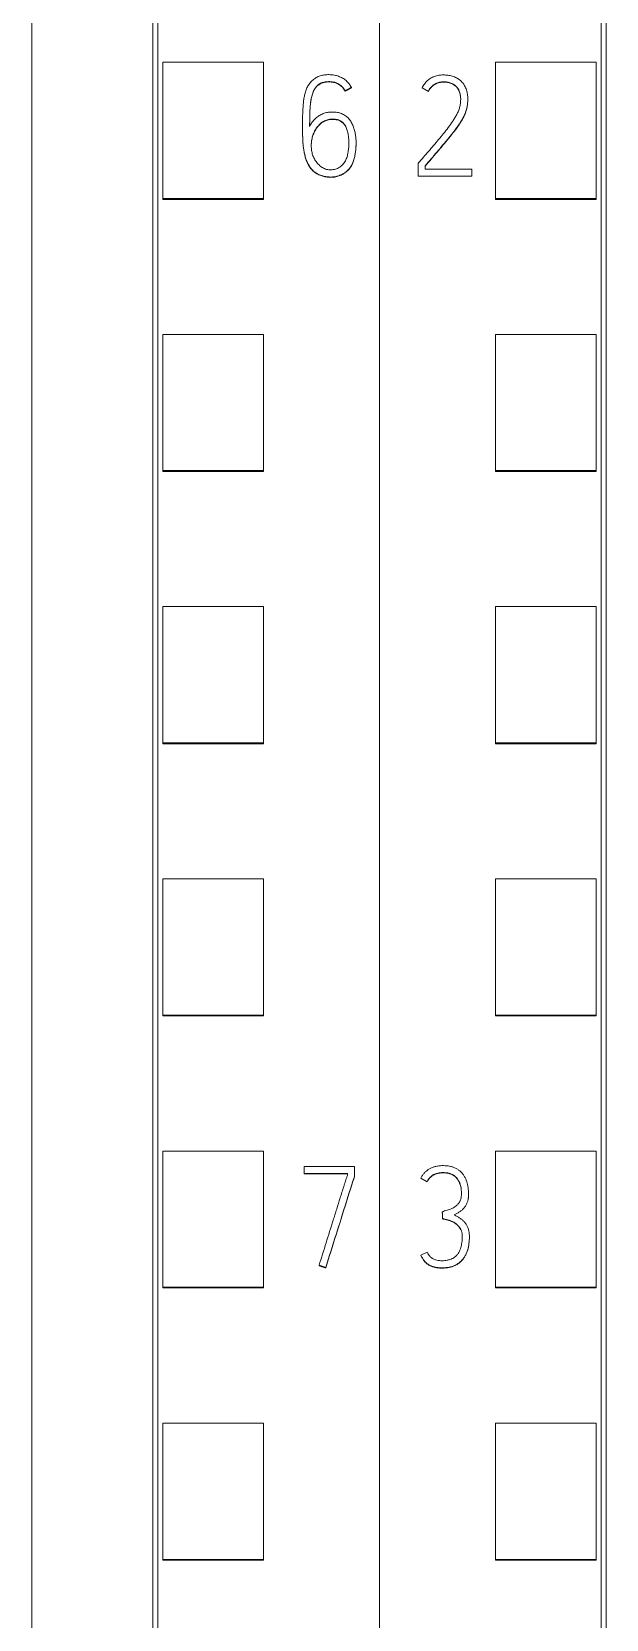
# Model space of a CAD drawing. Header units: millimetres. Extents: x 4137 to 6698, y 1400 to 3585.
# Drawn here: x 5522.15 to 5533.55, y 3282.75 to 3314.25 of the extents above; entities that cross this region are included whole.
import ezdxf

# ---------------------------------------------------------------- set-up
doc = ezdxf.new("R2010")
doc.units = ezdxf.units.MM
doc.layers.add('000-PI-Oprema', color=30, linetype='Continuous', lineweight=5)

msp = doc.modelspace()

# ---------------------------------------------------------------- linework, layer by layer
at = {"layer": '000-PI-Oprema', "color": 0, "linetype": 'ByBlock', "lineweight": 0}
for p, q in [((5529.048, 3360.459), (5529.048, 3247.041)), ((5529.048, 3360.459), (5529.048, 3247.041)), ((5524.648, 3249.363), (5524.648, 3358.178)), ((5533.448, 3358.178), (5533.448, 3249.363)), ((5524.748, 3310.949), (5524.748, 3313.651)), ((5524.748, 3313.651), (5526.748, 3313.651)), ((5526.748, 3310.949), (5526.748, 3313.651)), ((5531.348, 3310.949), (5531.348, 3313.651)), ((5533.348, 3313.651), (5531.348, 3313.651)), ((5533.348, 3310.949), (5533.348, 3313.651)), ((5528.364, 3313.082), (5528.364, 3313.076)), ((5528.492, 3313.149), (5528.492, 3313.143)), ((5530.8, 3312.909), (5530.8, 3312.915)), ((5527.52, 3312.344), (5527.52, 3312.338)), ((5528.584, 3312.045), (5528.584, 3312.051)), ((5529.818, 3311.392), (5530.883, 3311.392)), ((5530.883, 3311.53), (5529.957, 3311.53)), ((5530.883, 3311.392), (5530.883, 3311.53)), ((5530.883, 3311.392), (5530.883, 3311.386)), ((5530.883, 3311.386), (5529.818, 3311.386)), ((5524.748, 3310.928), (5524.748, 3310.949)), ((5524.748, 3310.949), (5526.748, 3310.949)), ((5524.748, 3310.928), (5526.748, 3310.928)), ((5526.748, 3310.928), (5526.748, 3310.949)), ((5531.348, 3310.928), (5531.348, 3310.949)), ((5533.348, 3310.949), (5531.348, 3310.949)), ((5533.348, 3310.928), (5531.348, 3310.928)), ((5533.348, 3310.928), (5533.348, 3310.949)), ((5524.748, 3305.547), (5524.748, 3308.249)), ((5524.748, 3308.249), (5526.748, 3308.249)), ((5526.748, 3305.547), (5526.748, 3308.249)), ((5531.348, 3305.547), (5531.348, 3308.249)), ((5533.348, 3308.249), (5531.348, 3308.249)), ((5533.348, 3305.547), (5533.348, 3308.249)), ((5524.748, 3305.528), (5524.748, 3305.547)), ((5524.748, 3305.547), (5526.748, 3305.547)), ((5524.748, 3305.528), (5526.748, 3305.528)), ((5526.748, 3305.528), (5526.748, 3305.547)), ((5531.348, 3305.528), (5531.348, 3305.547)), ((5533.348, 3305.547), (5531.348, 3305.547)), ((5533.348, 3305.528), (5531.348, 3305.528)), ((5533.348, 3305.528), (5533.348, 3305.547)), ((5524.748, 3300.146), (5524.748, 3302.847)), ((5524.748, 3302.847), (5526.748, 3302.847)), ((5526.748, 3300.146), (5526.748, 3302.847)), ((5531.348, 3300.146), (5531.348, 3302.847)), ((5533.348, 3302.847), (5531.348, 3302.847)), ((5533.348, 3300.146), (5533.348, 3302.847)), ((5524.748, 3300.146), (5526.748, 3300.146)), ((5524.748, 3300.128), (5524.748, 3300.146)), ((5524.748, 3300.128), (5526.748, 3300.128)), ((5526.748, 3300.128), (5526.748, 3300.146)), ((5531.348, 3300.128), (5531.348, 3300.146)), ((5533.348, 3300.146), (5531.348, 3300.146)), ((5533.348, 3300.128), (5531.348, 3300.128)), ((5533.348, 3300.128), (5533.348, 3300.146)), ((5524.748, 3294.744), (5524.748, 3297.445)), ((5524.748, 3297.445), (5526.748, 3297.445)), ((5526.748, 3294.744), (5526.748, 3297.445)), ((5531.348, 3294.744), (5531.348, 3297.445)), ((5533.348, 3297.445), (5531.348, 3297.445)), ((5533.348, 3294.744), (5533.348, 3297.445)), ((5524.748, 3294.744), (5526.748, 3294.744)), ((5524.748, 3294.728), (5524.748, 3294.744)), ((5524.748, 3294.728), (5526.748, 3294.728)), ((5526.748, 3294.728), (5526.748, 3294.744)), ((5531.348, 3294.728), (5531.348, 3294.744)), ((5533.348, 3294.744), (5531.348, 3294.744)), ((5533.348, 3294.728), (5531.348, 3294.728)), ((5533.348, 3294.728), (5533.348, 3294.744)), ((5524.748, 3289.342), (5524.748, 3292.044)), ((5524.748, 3292.044), (5526.748, 3292.044)), ((5526.748, 3289.342), (5526.748, 3292.044)), ((5531.348, 3289.342), (5531.348, 3292.044)), ((5533.348, 3292.044), (5531.348, 3292.044)), ((5533.348, 3289.342), (5533.348, 3292.044)), ((5527.551, 3291.6), (5527.551, 3291.741)), ((5527.551, 3291.741), (5528.55, 3291.741)), ((5527.551, 3291.6), (5527.551, 3291.594)), ((5528.411, 3291.6), (5527.551, 3291.6)), ((5527.551, 3291.594), (5528.411, 3291.594)), ((5528.411, 3291.561), (5528.411, 3291.6)), ((5528.55, 3291.741), (5528.55, 3291.539)), ((5528.55, 3291.539), (5528.55, 3291.533)), ((5530.815, 3291.187), (5530.815, 3291.194)), ((5530.294, 3290.841), (5530.294, 3290.835)), ((5530.302, 3290.702), (5530.302, 3290.696)), ((5530.832, 3290.334), (5530.832, 3290.341)), ((5527.848, 3289.777), (5527.848, 3289.771)), ((5527.981, 3289.733), (5527.981, 3289.726)), ((5524.748, 3289.328), (5524.748, 3289.342)), ((5524.748, 3289.342), (5526.748, 3289.342)), ((5526.748, 3289.328), (5526.748, 3289.342)), ((5531.348, 3289.328), (5531.348, 3289.342)), ((5533.348, 3289.342), (5531.348, 3289.342)), ((5533.348, 3289.328), (5533.348, 3289.342)), ((5524.748, 3289.328), (5526.748, 3289.328)), ((5533.348, 3289.328), (5531.348, 3289.328)), ((5524.748, 3283.941), (5524.748, 3286.642)), ((5524.748, 3286.642), (5526.748, 3286.642)), ((5526.748, 3283.941), (5526.748, 3286.642)), ((5531.348, 3283.941), (5531.348, 3286.642)), ((5533.348, 3286.642), (5531.348, 3286.642)), ((5533.348, 3283.941), (5533.348, 3286.642)), ((5524.748, 3283.928), (5524.748, 3283.941)), ((5524.748, 3283.941), (5526.748, 3283.941)), ((5524.748, 3283.928), (5526.748, 3283.928)), ((5526.748, 3283.928), (5526.748, 3283.941)), ((5531.348, 3283.928), (5531.348, 3283.941)), ((5533.348, 3283.941), (5531.348, 3283.941)), ((5533.348, 3283.928), (5531.348, 3283.928)), ((5533.348, 3283.928), (5533.348, 3283.941))]:
    msp.add_line(p, q, dxfattribs=at)
at = {"layer": '000-PI-Oprema', "color": 0, "linetype": 'ByBlock', "lineweight": 0, "ltscale": 0.25}
for p, q in [((5529.893, 3313.141), (5530.018, 3313.071)), ((5529.818, 3311.646), (5529.818, 3311.386)), ((5529.957, 3311.53), (5529.957, 3311.597)), ((5529.869, 3291.506), (5529.997, 3291.436)), ((5529.869, 3289.979), (5529.997, 3290.037))]:
    msp.add_line(p, q, dxfattribs=at)
at = {"layer": '000-PI-Oprema', "color": 7, "linetype": 'Continuous', "lineweight": 13}
for centre, major_axis, ratio, start_param, end_param in [((5532.083, 3240.567), (314.603, 1002.18), 0.017762, 1.525489, 1.527294), ((5532.081, 3240.631), (314.393, 1001.508), 0.017752, 1.525522, 1.527328)]:
    msp.add_ellipse(centre, major_axis=major_axis, ratio=ratio, start_param=start_param, end_param=end_param, dxfattribs=at)
at = {"layer": '000-PI-Oprema', "color": 0, "linetype": 'ByBlock', "lineweight": 0}
for points, knots in [([(5524.548, 3249.078), (5524.548, 3252.418), (5524.548, 3260.383), (5524.548, 3273.023), (5524.548, 3288.509), (5524.548, 3302.803), (5524.548, 3317.013), (5524.548, 3331.58), (5524.548, 3345.75), (5524.548, 3355.32), (5524.548, 3358.364)], [0, 0, 0, 0, 0.091483, 0.21812, 0.346206, 0.515858, 0.610111, 0.736264, 0.916066, 1, 1, 1, 1]), ([(5533.548, 3358.364), (5533.548, 3355.32), (5533.548, 3345.75), (5533.548, 3331.58), (5533.548, 3317.013), (5533.548, 3302.803), (5533.548, 3288.509), (5533.548, 3273.023), (5533.548, 3260.383), (5533.548, 3252.418), (5533.548, 3249.078)], [0, 0, 0, 0, 0.083934, 0.263736, 0.389889, 0.484142, 0.653794, 0.78188, 0.908517, 1, 1, 1, 1]), ([(5522.148, 3355.298), (5522.148, 3353.275), (5522.148, 3344.726), (5522.148, 3331.58), (5522.148, 3317.013), (5522.148, 3302.803), (5522.148, 3288.509), (5522.148, 3273.023), (5522.148, 3260.265), (5522.148, 3251.383), (5522.148, 3247.126), (5522.148, 3246.328)], [0, 0, 0, 0, 0.055935, 0.236292, 0.362833, 0.457376, 0.627551, 0.756032, 0.883059, 0.978086, 1, 1, 1, 1]), ([(5528.492, 3313.149), (5528.477, 3313.174), (5528.461, 3313.198), (5528.435, 3313.232), (5528.425, 3313.243), (5528.406, 3313.264), (5528.395, 3313.275), (5528.363, 3313.304), (5528.34, 3313.321), (5528.302, 3313.342), (5528.289, 3313.349), (5528.263, 3313.361), (5528.249, 3313.366), (5528.209, 3313.381), (5528.181, 3313.388), (5528.138, 3313.396), (5528.124, 3313.398), (5528.095, 3313.401), (5528.081, 3313.402), (5528.037, 3313.404), (5528.009, 3313.404), (5527.966, 3313.401), (5527.951, 3313.399), (5527.923, 3313.394), (5527.908, 3313.391), (5527.866, 3313.38), (5527.839, 3313.369), (5527.801, 3313.35), (5527.788, 3313.342), (5527.764, 3313.326), (5527.752, 3313.318), (5527.718, 3313.291), (5527.697, 3313.271), (5527.669, 3313.238), (5527.66, 3313.227), (5527.643, 3313.203), (5527.635, 3313.191), (5527.614, 3313.154), (5527.602, 3313.127), (5527.581, 3313.073), (5527.573, 3313.045), (5527.559, 3312.99), (5527.554, 3312.962), (5527.545, 3312.905), (5527.541, 3312.877), (5527.532, 3312.792), (5527.528, 3312.734), (5527.523, 3312.62), (5527.522, 3312.562), (5527.52, 3312.39), (5527.519, 3312.275), (5527.525, 3312.132), (5527.526, 3312.104), (5527.53, 3312.046), (5527.532, 3312.018), (5527.542, 3311.933), (5527.55, 3311.876), (5527.567, 3311.806), (5527.571, 3311.792), (5527.579, 3311.764), (5527.583, 3311.75), (5527.597, 3311.709), (5527.608, 3311.682), (5527.626, 3311.643), (5527.632, 3311.63), (5527.646, 3311.605), (5527.654, 3311.592), (5527.678, 3311.556), (5527.695, 3311.533), (5527.726, 3311.502), (5527.736, 3311.492), (5527.759, 3311.473), (5527.771, 3311.465), (5527.807, 3311.441), (5527.833, 3311.427), (5527.873, 3311.41), (5527.887, 3311.405), (5527.914, 3311.396), (5527.928, 3311.392), (5527.97, 3311.382), (5527.999, 3311.377), (5528.042, 3311.373), (5528.057, 3311.372), (5528.086, 3311.372), (5528.1, 3311.372), (5528.144, 3311.375), (5528.172, 3311.38), (5528.214, 3311.39), (5528.228, 3311.394), (5528.256, 3311.403), (5528.269, 3311.409), (5528.309, 3311.427), (5528.334, 3311.441), (5528.37, 3311.465), (5528.382, 3311.474), (5528.404, 3311.492), (5528.415, 3311.502), (5528.446, 3311.533), (5528.464, 3311.555), (5528.487, 3311.592), (5528.495, 3311.604), (5528.508, 3311.63), (5528.514, 3311.644), (5528.53, 3311.684), (5528.539, 3311.711), (5528.55, 3311.753), (5528.553, 3311.767), (5528.559, 3311.796), (5528.562, 3311.81), (5528.569, 3311.853), (5528.573, 3311.881), (5528.582, 3311.967), (5528.585, 3312.025), (5528.582, 3312.111), (5528.58, 3312.139), (5528.574, 3312.197), (5528.569, 3312.225), (5528.557, 3312.283), (5528.549, 3312.311), (5528.531, 3312.366), (5528.521, 3312.393), (5528.496, 3312.447), (5528.481, 3312.472), (5528.448, 3312.519), (5528.43, 3312.542), (5528.397, 3312.572), (5528.386, 3312.581), (5528.362, 3312.598), (5528.35, 3312.606), (5528.324, 3312.619), (5528.31, 3312.625), (5528.283, 3312.636), (5528.269, 3312.64), (5528.226, 3312.652), (5528.198, 3312.657), (5528.154, 3312.661), (5528.139, 3312.662), (5528.11, 3312.662), (5528.095, 3312.662), (5528.051, 3312.659), (5528.022, 3312.656), (5527.979, 3312.646), (5527.965, 3312.642), (5527.937, 3312.632), (5527.924, 3312.627), (5527.884, 3312.609), (5527.859, 3312.595), (5527.823, 3312.57), (5527.811, 3312.561), (5527.788, 3312.543), (5527.777, 3312.533), (5527.746, 3312.503), (5527.726, 3312.481), (5527.691, 3312.433), (5527.676, 3312.408), (5527.662, 3312.382)], [0, 0, 0, 0, 0.015625, 0.015625, 0.023438, 0.023438, 0.03125, 0.03125, 0.046875, 0.046875, 0.054688, 0.054688, 0.0625, 0.0625, 0.078125, 0.078125, 0.085938, 0.085938, 0.09375, 0.09375, 0.109375, 0.109375, 0.117188, 0.117188, 0.125, 0.125, 0.140625, 0.140625, 0.148438, 0.148438, 0.15625, 0.15625, 0.171875, 0.171875, 0.179688, 0.179688, 0.1875, 0.1875, 0.203125, 0.203125, 0.21875, 0.21875, 0.234375, 0.234375, 0.25, 0.25, 0.28125, 0.28125, 0.3125, 0.3125, 0.375, 0.375, 0.390625, 0.390625, 0.40625, 0.40625, 0.4375, 0.4375, 0.445313, 0.445313, 0.453125, 0.453125, 0.46875, 0.46875, 0.476563, 0.476563, 0.484375, 0.484375, 0.5, 0.5, 0.507813, 0.507813, 0.515625, 0.515625, 0.53125, 0.53125, 0.539063, 0.539063, 0.546875, 0.546875, 0.5625, 0.5625, 0.570313, 0.570313, 0.578125, 0.578125, 0.59375, 0.59375, 0.601563, 0.601563, 0.609375, 0.609375, 0.625, 0.625, 0.632813, 0.632813, 0.640625, 0.640625, 0.65625, 0.65625, 0.664063, 0.664063, 0.671875, 0.671875, 0.6875, 0.6875, 0.695313, 0.695313, 0.703125, 0.703125, 0.71875, 0.71875, 0.75, 0.75, 0.765625, 0.765625, 0.78125, 0.78125, 0.796875, 0.796875, 0.8125, 0.8125, 0.828125, 0.828125, 0.84375, 0.84375, 0.851563, 0.851563, 0.859375, 0.859375, 0.867188, 0.867188, 0.875, 0.875, 0.890625, 0.890625, 0.898438, 0.898438, 0.90625, 0.90625, 0.921875, 0.921875, 0.929688, 0.929688, 0.9375, 0.9375, 0.953125, 0.953125, 0.960938, 0.960938, 0.96875, 0.96875, 0.984375, 0.984375, 1, 1, 1, 1]), ([(5529.957, 3311.597), (5529.996, 3311.643), (5530.035, 3311.688), (5530.113, 3311.78), (5530.152, 3311.826), (5530.23, 3311.918), (5530.269, 3311.963), (5530.347, 3312.056), (5530.385, 3312.102), (5530.461, 3312.195), (5530.499, 3312.242), (5530.553, 3312.314), (5530.571, 3312.339), (5530.606, 3312.388), (5530.624, 3312.412), (5530.657, 3312.463), (5530.673, 3312.488), (5530.703, 3312.54), (5530.718, 3312.566), (5530.736, 3312.607), (5530.742, 3312.621), (5530.753, 3312.649), (5530.759, 3312.663), (5530.773, 3312.707), (5530.78, 3312.736), (5530.791, 3312.795), (5530.795, 3312.824), (5530.799, 3312.869), (5530.8, 3312.885), (5530.8, 3312.915), (5530.8, 3312.93), (5530.798, 3312.975), (5530.795, 3313.005), (5530.787, 3313.05), (5530.784, 3313.064), (5530.776, 3313.094), (5530.771, 3313.108), (5530.761, 3313.137), (5530.755, 3313.15), (5530.742, 3313.177), (5530.734, 3313.19), (5530.722, 3313.209), (5530.718, 3313.216), (5530.709, 3313.228), (5530.704, 3313.234), (5530.689, 3313.251), (5530.679, 3313.263), (5530.658, 3313.284), (5530.647, 3313.294), (5530.629, 3313.308), (5530.623, 3313.312), (5530.61, 3313.321), (5530.603, 3313.325), (5530.57, 3313.344), (5530.543, 3313.356), (5530.5, 3313.371), (5530.485, 3313.376), (5530.456, 3313.384), (5530.441, 3313.387), (5530.411, 3313.392), (5530.396, 3313.394), (5530.366, 3313.396), (5530.351, 3313.397), (5530.321, 3313.398), (5530.306, 3313.398), (5530.276, 3313.397), (5530.26, 3313.395), (5530.215, 3313.39), (5530.185, 3313.384), (5530.142, 3313.37), (5530.128, 3313.365), (5530.107, 3313.356), (5530.1, 3313.353), (5530.087, 3313.346), (5530.08, 3313.342), (5530.047, 3313.323), (5530.023, 3313.306), (5529.989, 3313.275), (5529.978, 3313.265), (5529.957, 3313.242), (5529.948, 3313.23), (5529.921, 3313.194), (5529.906, 3313.168), (5529.893, 3313.141)], [0, 0, 0, 0, 0.0625, 0.0625, 0.125, 0.125, 0.1875, 0.1875, 0.25, 0.25, 0.3125, 0.3125, 0.34375, 0.34375, 0.375, 0.375, 0.40625, 0.40625, 0.4375, 0.4375, 0.453125, 0.453125, 0.46875, 0.46875, 0.5, 0.5, 0.53125, 0.53125, 0.546875, 0.546875, 0.5625, 0.5625, 0.59375, 0.59375, 0.609375, 0.609375, 0.625, 0.625, 0.640625, 0.640625, 0.65625, 0.65625, 0.664062, 0.664062, 0.671875, 0.671875, 0.6875, 0.6875, 0.703125, 0.703125, 0.710937, 0.710937, 0.71875, 0.71875, 0.75, 0.75, 0.765625, 0.765625, 0.78125, 0.78125, 0.796875, 0.796875, 0.8125, 0.8125, 0.828125, 0.828125, 0.84375, 0.84375, 0.875, 0.875, 0.890625, 0.890625, 0.898437, 0.898437, 0.90625, 0.90625, 0.9375, 0.9375, 0.953125, 0.953125, 0.96875, 0.96875, 1, 1, 1, 1]), ([(5527.662, 3312.382), (5527.662, 3312.443), (5527.663, 3312.504), (5527.665, 3312.596), (5527.666, 3312.626), (5527.668, 3312.687), (5527.67, 3312.717), (5527.673, 3312.778), (5527.676, 3312.808), (5527.683, 3312.868), (5527.687, 3312.899), (5527.696, 3312.944), (5527.699, 3312.959), (5527.707, 3312.988), (5527.711, 3313.003), (5527.725, 3313.048), (5527.737, 3313.076), (5527.755, 3313.11), (5527.759, 3313.117), (5527.767, 3313.13), (5527.771, 3313.136), (5527.785, 3313.155), (5527.795, 3313.167), (5527.811, 3313.184), (5527.816, 3313.189), (5527.828, 3313.2), (5527.834, 3313.205), (5527.853, 3313.218), (5527.866, 3313.226), (5527.887, 3313.236), (5527.894, 3313.239), (5527.909, 3313.245), (5527.916, 3313.247), (5527.939, 3313.254), (5527.954, 3313.257), (5527.984, 3313.262), (5528, 3313.263), (5528.031, 3313.265), (5528.046, 3313.265), (5528.077, 3313.264), (5528.093, 3313.263), (5528.123, 3313.259), (5528.146, 3313.254), (5528.168, 3313.248), (5528.183, 3313.243), (5528.19, 3313.24), (5528.212, 3313.231), (5528.226, 3313.224), (5528.252, 3313.209), (5528.265, 3313.2), (5528.284, 3313.186), (5528.29, 3313.181), (5528.301, 3313.17), (5528.306, 3313.164), (5528.322, 3313.147), (5528.332, 3313.135), (5528.349, 3313.11), (5528.357, 3313.096), (5528.364, 3313.082)], [0, 0, 0, 0, 0.125, 0.125, 0.1875, 0.1875, 0.25, 0.25, 0.3125, 0.3125, 0.375, 0.375, 0.40625, 0.40625, 0.4375, 0.4375, 0.5, 0.5, 0.515625, 0.515625, 0.53125, 0.53125, 0.5625, 0.5625, 0.578125, 0.578125, 0.59375, 0.59375, 0.625, 0.625, 0.640625, 0.640625, 0.65625, 0.65625, 0.6875, 0.6875, 0.71875, 0.71875, 0.75, 0.75, 0.78125, 0.78125, 0.8125, 0.828125, 0.828125, 0.84375, 0.84375, 0.875, 0.875, 0.90625, 0.90625, 0.921875, 0.921875, 0.9375, 0.9375, 0.96875, 0.96875, 1, 1, 1, 1]), ([(5528.364, 3313.076), (5528.35, 3313.104), (5528.333, 3313.129), (5528.307, 3313.158), (5528.302, 3313.163), (5528.29, 3313.174), (5528.284, 3313.179), (5528.266, 3313.193), (5528.241, 3313.211), (5528.213, 3313.224), (5528.184, 3313.236), (5528.17, 3313.241), (5528.14, 3313.249), (5528.125, 3313.252), (5528.094, 3313.257), (5528.079, 3313.258), (5528.032, 3313.26), (5528.002, 3313.258), (5527.956, 3313.251), (5527.941, 3313.248), (5527.911, 3313.239), (5527.896, 3313.234), (5527.875, 3313.224), (5527.869, 3313.221), (5527.855, 3313.213), (5527.849, 3313.209), (5527.83, 3313.195), (5527.812, 3313.18), (5527.797, 3313.163), (5527.787, 3313.151), (5527.782, 3313.145), (5527.768, 3313.126), (5527.76, 3313.113), (5527.745, 3313.086), (5527.738, 3313.072), (5527.727, 3313.044), (5527.721, 3313.029), (5527.707, 3312.985), (5527.7, 3312.955), (5527.688, 3312.896), (5527.683, 3312.865), (5527.676, 3312.805), (5527.674, 3312.774), (5527.67, 3312.713), (5527.668, 3312.683), (5527.666, 3312.621), (5527.665, 3312.591), (5527.663, 3312.499), (5527.662, 3312.438), (5527.662, 3312.376)], [0, 0, 0, 0, 0.0625, 0.0625, 0.078125, 0.078125, 0.09375, 0.09375, 0.125, 0.15625, 0.15625, 0.1875, 0.1875, 0.21875, 0.21875, 0.25, 0.25, 0.3125, 0.3125, 0.34375, 0.34375, 0.375, 0.375, 0.390625, 0.390625, 0.40625, 0.40625, 0.4375, 0.453125, 0.453125, 0.46875, 0.46875, 0.5, 0.5, 0.53125, 0.53125, 0.5625, 0.5625, 0.625, 0.625, 0.6875, 0.6875, 0.75, 0.75, 0.8125, 0.8125, 0.875, 0.875, 1, 1, 1, 1]), ([(5530.018, 3313.077), (5530.029, 3313.1), (5530.043, 3313.122), (5530.067, 3313.153), (5530.075, 3313.162), (5530.094, 3313.18), (5530.104, 3313.189), (5530.136, 3313.211), (5530.158, 3313.224), (5530.207, 3313.243), (5530.232, 3313.251), (5530.27, 3313.258), (5530.283, 3313.26), (5530.308, 3313.262), (5530.322, 3313.262), (5530.36, 3313.262), (5530.386, 3313.259), (5530.424, 3313.251), (5530.436, 3313.247), (5530.461, 3313.239), (5530.473, 3313.234), (5530.508, 3313.217), (5530.53, 3313.204), (5530.561, 3313.179), (5530.57, 3313.171), (5530.588, 3313.152), (5530.596, 3313.142), (5530.608, 3313.126), (5530.611, 3313.12), (5530.618, 3313.109), (5530.627, 3313.092), (5530.634, 3313.074), (5530.642, 3313.049), (5530.645, 3313.036), (5530.651, 3313.011), (5530.653, 3312.998), (5530.656, 3312.972), (5530.657, 3312.96), (5530.659, 3312.934), (5530.659, 3312.921), (5530.659, 3312.895), (5530.658, 3312.882), (5530.656, 3312.856), (5530.655, 3312.843), (5530.65, 3312.805), (5530.645, 3312.78), (5530.635, 3312.742), (5530.631, 3312.73), (5530.623, 3312.705), (5530.619, 3312.693), (5530.604, 3312.657), (5530.593, 3312.634), (5530.569, 3312.589), (5530.556, 3312.566), (5530.53, 3312.523), (5530.516, 3312.501), (5530.473, 3312.437), (5530.443, 3312.396), (5530.351, 3312.272), (5530.286, 3312.193), (5530.187, 3312.075), (5530.153, 3312.035), (5530.087, 3311.957), (5530.053, 3311.918), (5529.986, 3311.84), (5529.953, 3311.802), (5529.885, 3311.724), (5529.852, 3311.685), (5529.818, 3311.646)], [0, 0, 0, 0, 0.03125, 0.03125, 0.046875, 0.046875, 0.0625, 0.0625, 0.09375, 0.09375, 0.125, 0.125, 0.140625, 0.140625, 0.15625, 0.15625, 0.1875, 0.1875, 0.203125, 0.203125, 0.21875, 0.21875, 0.25, 0.25, 0.265625, 0.265625, 0.28125, 0.28125, 0.289063, 0.289063, 0.296875, 0.3125, 0.3125, 0.328125, 0.328125, 0.34375, 0.34375, 0.359375, 0.359375, 0.375, 0.375, 0.390625, 0.390625, 0.40625, 0.40625, 0.4375, 0.4375, 0.453125, 0.453125, 0.46875, 0.46875, 0.5, 0.5, 0.53125, 0.53125, 0.5625, 0.5625, 0.625, 0.625, 0.75, 0.75, 0.8125, 0.8125, 0.875, 0.875, 0.9375, 0.9375, 1, 1, 1, 1]), ([(5530.659, 3312.906), (5530.659, 3312.916), (5530.659, 3312.927), (5530.657, 3312.95), (5530.656, 3312.963), (5530.653, 3312.988), (5530.651, 3313.001), (5530.646, 3313.027), (5530.643, 3313.039), (5530.635, 3313.064), (5530.63, 3313.076), (5530.622, 3313.094), (5530.619, 3313.1), (5530.613, 3313.111), (5530.609, 3313.117), (5530.591, 3313.144), (5530.573, 3313.163), (5530.548, 3313.183), (5530.543, 3313.187), (5530.532, 3313.195), (5530.516, 3313.206), (5530.488, 3313.222), (5530.464, 3313.232), (5530.439, 3313.24), (5530.426, 3313.244), (5530.388, 3313.253), (5530.363, 3313.256), (5530.31, 3313.256), (5530.271, 3313.253), (5530.233, 3313.244), (5530.208, 3313.237), (5530.196, 3313.233), (5530.172, 3313.223), (5530.16, 3313.217), (5530.137, 3313.205), (5530.126, 3313.198), (5530.094, 3313.175), (5530.075, 3313.157), (5530.051, 3313.127), (5530.044, 3313.116), (5530.03, 3313.094), (5530.024, 3313.082), (5530.018, 3313.071)], [0, 0, 0, 0, 0.034384, 0.034384, 0.076368, 0.076368, 0.118351, 0.118351, 0.160334, 0.160334, 0.202317, 0.202317, 0.223309, 0.223309, 0.244301, 0.244301, 0.328267, 0.328267, 0.349259, 0.349259, 0.370251, 0.412234, 0.454217, 0.454217, 0.496201, 0.496201, 0.580167, 0.580167, 0.664134, 0.706117, 0.706117, 0.7481, 0.7481, 0.790084, 0.790084, 0.832067, 0.832067, 0.916033, 0.916033, 0.958017, 0.958017, 1, 1, 1, 1]), ([(5530.8, 3312.909), (5530.8, 3312.888), (5530.799, 3312.866), (5530.795, 3312.815), (5530.791, 3312.786), (5530.782, 3312.741), (5530.779, 3312.727), (5530.771, 3312.698), (5530.767, 3312.683), (5530.758, 3312.654), (5530.752, 3312.64), (5530.741, 3312.612), (5530.735, 3312.599), (5530.716, 3312.558), (5530.702, 3312.531), (5530.672, 3312.479), (5530.655, 3312.454), (5530.622, 3312.404), (5530.605, 3312.379), (5530.57, 3312.33), (5530.552, 3312.306), (5530.497, 3312.234), (5530.46, 3312.188), (5530.384, 3312.094), (5530.346, 3312.048), (5530.268, 3311.956), (5530.229, 3311.911), (5530.151, 3311.819), (5530.112, 3311.774), (5530.034, 3311.682), (5529.996, 3311.636), (5529.957, 3311.59)], [0, 0, 0, 0, 0.040253, 0.040253, 0.096709, 0.096709, 0.124936, 0.124936, 0.153164, 0.153164, 0.181392, 0.181392, 0.20962, 0.20962, 0.266076, 0.266076, 0.322531, 0.322531, 0.378987, 0.378987, 0.435443, 0.435443, 0.548354, 0.548354, 0.661266, 0.661266, 0.774177, 0.774177, 0.887089, 0.887089, 1, 1, 1, 1]), ([(5528.584, 3312.046), (5528.584, 3311.999), (5528.581, 3311.954), (5528.573, 3311.879), (5528.57, 3311.85), (5528.563, 3311.808), (5528.56, 3311.793), (5528.554, 3311.765), (5528.551, 3311.751), (5528.54, 3311.708), (5528.532, 3311.681), (5528.515, 3311.64), (5528.509, 3311.627), (5528.496, 3311.601), (5528.489, 3311.588), (5528.466, 3311.552), (5528.448, 3311.529), (5528.417, 3311.498), (5528.407, 3311.489), (5528.385, 3311.47), (5528.373, 3311.461), (5528.337, 3311.436), (5528.312, 3311.422), (5528.272, 3311.404), (5528.258, 3311.398), (5528.231, 3311.389), (5528.217, 3311.385), (5528.175, 3311.374), (5528.146, 3311.37), (5528.103, 3311.366), (5528.088, 3311.366), (5528.059, 3311.366), (5528.044, 3311.367), (5528.001, 3311.371), (5527.973, 3311.375), (5527.93, 3311.385), (5527.916, 3311.389), (5527.888, 3311.398), (5527.875, 3311.403), (5527.835, 3311.42), (5527.809, 3311.433), (5527.779, 3311.453), (5527.773, 3311.457), (5527.761, 3311.466), (5527.755, 3311.47), (5527.738, 3311.484), (5527.728, 3311.494), (5527.697, 3311.524), (5527.679, 3311.547), (5527.655, 3311.583), (5527.648, 3311.596), (5527.634, 3311.621), (5527.627, 3311.634), (5527.609, 3311.673), (5527.598, 3311.7), (5527.58, 3311.755), (5527.572, 3311.782), (5527.558, 3311.839), (5527.552, 3311.867), (5527.543, 3311.924), (5527.535, 3311.981), (5527.53, 3312.038), (5527.526, 3312.095), (5527.525, 3312.124), (5527.521, 3312.214), (5527.52, 3312.276), (5527.52, 3312.338)], [0, 0, 0, 0, 0.061961, 0.061961, 0.100808, 0.100808, 0.120232, 0.120232, 0.139655, 0.139655, 0.178502, 0.178502, 0.197926, 0.197926, 0.217349, 0.217349, 0.256196, 0.256196, 0.27562, 0.27562, 0.295043, 0.295043, 0.33389, 0.33389, 0.353314, 0.353314, 0.372737, 0.372737, 0.411584, 0.411584, 0.431008, 0.431008, 0.450431, 0.450431, 0.489278, 0.489278, 0.508702, 0.508702, 0.528125, 0.528125, 0.566972, 0.566972, 0.576684, 0.576684, 0.586396, 0.586396, 0.605819, 0.605819, 0.644666, 0.644666, 0.66409, 0.66409, 0.683513, 0.683513, 0.72236, 0.72236, 0.761207, 0.761207, 0.800054, 0.800054, 0.838901, 0.877748, 0.877748, 0.916595, 0.916595, 1, 1, 1, 1]), ([(5527.935, 3312.476), (5527.961, 3312.491), (5527.988, 3312.501), (5528.031, 3312.512), (5528.046, 3312.515), (5528.075, 3312.519), (5528.104, 3312.521), (5528.134, 3312.521), (5528.163, 3312.519), (5528.178, 3312.518), (5528.207, 3312.512), (5528.221, 3312.509), (5528.249, 3312.5), (5528.263, 3312.494), (5528.288, 3312.48), (5528.3, 3312.471), (5528.322, 3312.452), (5528.333, 3312.441), (5528.351, 3312.418), (5528.359, 3312.406), (5528.374, 3312.381), (5528.381, 3312.368), (5528.399, 3312.328), (5528.408, 3312.3), (5528.419, 3312.258), (5528.422, 3312.244), (5528.428, 3312.215), (5528.43, 3312.2), (5528.435, 3312.157), (5528.437, 3312.128), (5528.439, 3312.07), (5528.439, 3312.041), (5528.438, 3311.954), (5528.432, 3311.896), (5528.415, 3311.809), (5528.407, 3311.781), (5528.393, 3311.74), (5528.387, 3311.726), (5528.374, 3311.699), (5528.367, 3311.686), (5528.344, 3311.649), (5528.326, 3311.626), (5528.3, 3311.601), (5528.294, 3311.596), (5528.283, 3311.586), (5528.277, 3311.582), (5528.26, 3311.568), (5528.248, 3311.561), (5528.222, 3311.546), (5528.209, 3311.54), (5528.181, 3311.53), (5528.153, 3311.521), (5528.124, 3311.517), (5528.094, 3311.514), (5528.079, 3311.514), (5528.05, 3311.515), (5528.036, 3311.517), (5528.007, 3311.523), (5527.992, 3311.526), (5527.95, 3311.541), (5527.924, 3311.554), (5527.888, 3311.579), (5527.876, 3311.588), (5527.854, 3311.607), (5527.832, 3311.627), (5527.813, 3311.649), (5527.795, 3311.672), (5527.786, 3311.684), (5527.762, 3311.72), (5527.748, 3311.746), (5527.731, 3311.787), (5527.726, 3311.8), (5527.717, 3311.828), (5527.713, 3311.843), (5527.703, 3311.885), (5527.699, 3311.914), (5527.695, 3311.958), (5527.694, 3311.972), (5527.694, 3312.001), (5527.694, 3312.016), (5527.696, 3312.06), (5527.7, 3312.089), (5527.711, 3312.146), (5527.718, 3312.174), (5527.732, 3312.216), (5527.738, 3312.23), (5527.749, 3312.257), (5527.755, 3312.27), (5527.775, 3312.309), (5527.79, 3312.333), (5527.816, 3312.369), (5527.825, 3312.38), (5527.844, 3312.402), (5527.854, 3312.413), (5527.886, 3312.444), (5527.909, 3312.462), (5527.935, 3312.476)], [0, 0, 0, 0, 0.03125, 0.03125, 0.046875, 0.046875, 0.0625, 0.078125, 0.078125, 0.09375, 0.09375, 0.109375, 0.109375, 0.125, 0.125, 0.140625, 0.140625, 0.15625, 0.15625, 0.171875, 0.171875, 0.1875, 0.1875, 0.21875, 0.21875, 0.234375, 0.234375, 0.25, 0.25, 0.28125, 0.28125, 0.3125, 0.3125, 0.375, 0.375, 0.40625, 0.40625, 0.421875, 0.421875, 0.4375, 0.4375, 0.46875, 0.46875, 0.476563, 0.476563, 0.484375, 0.484375, 0.5, 0.5, 0.515625, 0.515625, 0.53125, 0.546875, 0.546875, 0.5625, 0.5625, 0.578125, 0.578125, 0.59375, 0.59375, 0.625, 0.625, 0.640625, 0.640625, 0.65625, 0.671875, 0.671875, 0.6875, 0.6875, 0.71875, 0.71875, 0.734375, 0.734375, 0.75, 0.75, 0.78125, 0.78125, 0.796875, 0.796875, 0.8125, 0.8125, 0.84375, 0.84375, 0.875, 0.875, 0.890625, 0.890625, 0.90625, 0.90625, 0.9375, 0.9375, 0.953125, 0.953125, 0.96875, 0.96875, 1, 1, 1, 1]), ([(5527.935, 3312.47), (5527.909, 3312.455), (5527.886, 3312.437), (5527.855, 3312.407), (5527.845, 3312.397), (5527.825, 3312.374), (5527.816, 3312.363), (5527.79, 3312.327), (5527.775, 3312.302), (5527.755, 3312.264), (5527.749, 3312.25), (5527.738, 3312.223), (5527.732, 3312.21), (5527.718, 3312.168), (5527.711, 3312.14), (5527.702, 3312.097), (5527.7, 3312.083), (5527.697, 3312.054), (5527.695, 3312.039), (5527.694, 3312.013), (5527.694, 3312.003), (5527.694, 3311.992)], [0, 0, 0, 0, 0.157122, 0.157122, 0.235682, 0.235682, 0.314243, 0.314243, 0.471365, 0.471365, 0.549925, 0.549925, 0.628486, 0.628486, 0.785608, 0.785608, 0.864168, 0.864168, 0.942729, 0.942729, 1, 1, 1, 1]), ([(5528.356, 3312.405), (5528.351, 3312.412), (5528.346, 3312.418), (5528.332, 3312.436), (5528.322, 3312.447), (5528.305, 3312.461), (5528.299, 3312.466), (5528.287, 3312.474), (5528.281, 3312.478), (5528.261, 3312.488), (5528.248, 3312.494), (5528.22, 3312.503), (5528.206, 3312.506), (5528.177, 3312.511), (5528.162, 3312.513), (5528.133, 3312.515), (5528.118, 3312.515), (5528.074, 3312.513), (5528.045, 3312.509), (5528.003, 3312.499), (5527.989, 3312.494), (5527.968, 3312.486), (5527.961, 3312.483), (5527.948, 3312.477), (5527.942, 3312.474), (5527.935, 3312.47)], [0, 0, 0, 0, 0.053837, 0.053837, 0.148453, 0.148453, 0.195761, 0.195761, 0.243069, 0.243069, 0.337686, 0.337686, 0.432302, 0.432302, 0.526918, 0.526918, 0.621535, 0.621535, 0.810767, 0.810767, 0.905384, 0.905384, 0.952692, 0.952692, 1, 1, 1, 1]), ([(5527.848, 3289.777), (5527.895, 3289.926), (5527.942, 3290.074), (5528.012, 3290.298), (5528.035, 3290.372), (5528.082, 3290.521), (5528.105, 3290.595), (5528.14, 3290.707), (5528.152, 3290.744), (5528.175, 3290.818), (5528.187, 3290.855), (5528.222, 3290.967), (5528.245, 3291.041), (5528.292, 3291.19), (5528.316, 3291.264), (5528.351, 3291.376), (5528.363, 3291.413), (5528.38, 3291.469), (5528.386, 3291.487), (5528.396, 3291.515), (5528.399, 3291.524), (5528.405, 3291.543), (5528.408, 3291.552), (5528.411, 3291.561)], [0, 0, 0, 0, 0.25, 0.25, 0.375, 0.375, 0.5, 0.5, 0.5625, 0.5625, 0.625, 0.625, 0.75, 0.75, 0.875, 0.875, 0.9375, 0.9375, 0.96875, 0.96875, 0.984375, 0.984375, 1, 1, 1, 1]), ([(5529.869, 3291.506), (5529.878, 3291.524), (5529.897, 3291.56), (5529.922, 3291.592), (5529.942, 3291.614), (5529.949, 3291.622), (5529.964, 3291.636), (5529.972, 3291.642), (5529.995, 3291.661), (5530.011, 3291.673), (5530.037, 3291.689), (5530.046, 3291.694), (5530.064, 3291.704), (5530.073, 3291.708), (5530.101, 3291.72), (5530.12, 3291.727), (5530.149, 3291.736), (5530.159, 3291.738), (5530.178, 3291.743), (5530.188, 3291.745), (5530.218, 3291.75), (5530.258, 3291.754), (5530.298, 3291.755), (5530.339, 3291.755), (5530.359, 3291.754), (5530.399, 3291.75), (5530.419, 3291.748), (5530.459, 3291.74), (5530.478, 3291.735), (5530.517, 3291.723), (5530.535, 3291.715), (5530.563, 3291.702), (5530.572, 3291.698), (5530.59, 3291.688), (5530.598, 3291.682), (5530.623, 3291.666), (5530.639, 3291.653), (5530.661, 3291.633), (5530.668, 3291.626), (5530.682, 3291.611), (5530.689, 3291.604), (5530.708, 3291.58), (5530.72, 3291.564), (5530.741, 3291.53), (5530.75, 3291.512), (5530.775, 3291.456), (5530.787, 3291.418), (5530.8, 3291.359), (5530.804, 3291.339), (5530.81, 3291.3), (5530.812, 3291.279), (5530.814, 3291.239), (5530.815, 3291.219), (5530.815, 3291.179), (5530.815, 3291.159), (5530.812, 3291.119), (5530.81, 3291.099), (5530.802, 3291.059), (5530.796, 3291.04), (5530.781, 3291.002), (5530.773, 3290.984), (5530.757, 3290.958), (5530.752, 3290.949), (5530.74, 3290.933), (5530.734, 3290.925), (5530.714, 3290.902), (5530.7, 3290.888), (5530.678, 3290.867), (5530.67, 3290.861), (5530.654, 3290.849), (5530.645, 3290.843), (5530.62, 3290.826), (5530.603, 3290.816), (5530.568, 3290.796), (5530.55, 3290.786), (5530.532, 3290.777)], [0, 0, 0, 0, 0.03125, 0.0625, 0.0625, 0.078125, 0.078125, 0.09375, 0.09375, 0.125, 0.125, 0.140625, 0.140625, 0.15625, 0.15625, 0.1875, 0.1875, 0.203125, 0.203125, 0.21875, 0.21875, 0.25, 0.28125, 0.28125, 0.3125, 0.3125, 0.34375, 0.34375, 0.375, 0.375, 0.40625, 0.40625, 0.421875, 0.421875, 0.4375, 0.4375, 0.46875, 0.46875, 0.484375, 0.484375, 0.5, 0.5, 0.53125, 0.53125, 0.5625, 0.5625, 0.625, 0.625, 0.65625, 0.65625, 0.6875, 0.6875, 0.71875, 0.71875, 0.75, 0.75, 0.78125, 0.78125, 0.8125, 0.8125, 0.84375, 0.84375, 0.859375, 0.859375, 0.875, 0.875, 0.90625, 0.90625, 0.921875, 0.921875, 0.9375, 0.9375, 0.96875, 0.96875, 1, 1, 1, 1]), ([(5530.294, 3290.841), (5530.325, 3290.85), (5530.357, 3290.86), (5530.42, 3290.879), (5530.451, 3290.889), (5530.496, 3290.91), (5530.511, 3290.918), (5530.54, 3290.934), (5530.553, 3290.944), (5530.573, 3290.959), (5530.579, 3290.964), (5530.591, 3290.976), (5530.597, 3290.982), (5530.613, 3291), (5530.624, 3291.013), (5530.637, 3291.034), (5530.641, 3291.041), (5530.649, 3291.056), (5530.652, 3291.063), (5530.661, 3291.086), (5530.665, 3291.102), (5530.671, 3291.135), (5530.673, 3291.151), (5530.674, 3291.184), (5530.674, 3291.201), (5530.673, 3291.25), (5530.671, 3291.283), (5530.663, 3291.332), (5530.66, 3291.348), (5530.653, 3291.372), (5530.651, 3291.38), (5530.646, 3291.396), (5530.643, 3291.404), (5530.634, 3291.427), (5530.627, 3291.441), (5530.61, 3291.47), (5530.601, 3291.485), (5530.581, 3291.511), (5530.57, 3291.523), (5530.552, 3291.54), (5530.546, 3291.546), (5530.533, 3291.556), (5530.526, 3291.561), (5530.505, 3291.575), (5530.49, 3291.582), (5530.46, 3291.595), (5530.444, 3291.6), (5530.411, 3291.608), (5530.395, 3291.611), (5530.362, 3291.615), (5530.346, 3291.616), (5530.312, 3291.617), (5530.296, 3291.617), (5530.262, 3291.614), (5530.246, 3291.613), (5530.213, 3291.608), (5530.197, 3291.604), (5530.173, 3291.597), (5530.165, 3291.594), (5530.15, 3291.588), (5530.142, 3291.585), (5530.127, 3291.578), (5530.119, 3291.574), (5530.105, 3291.566), (5530.098, 3291.561), (5530.078, 3291.547), (5530.065, 3291.536), (5530.042, 3291.512), (5530.032, 3291.499), (5530.013, 3291.472), (5530.005, 3291.457), (5529.997, 3291.442)], [0, 0, 0, 0, 0.0625, 0.0625, 0.125, 0.125, 0.15625, 0.15625, 0.1875, 0.1875, 0.203125, 0.203125, 0.21875, 0.21875, 0.25, 0.25, 0.265625, 0.265625, 0.28125, 0.28125, 0.3125, 0.3125, 0.34375, 0.34375, 0.375, 0.375, 0.4375, 0.4375, 0.46875, 0.46875, 0.484375, 0.484375, 0.5, 0.5, 0.53125, 0.53125, 0.5625, 0.5625, 0.59375, 0.59375, 0.609375, 0.609375, 0.625, 0.625, 0.65625, 0.65625, 0.6875, 0.6875, 0.71875, 0.71875, 0.75, 0.75, 0.78125, 0.78125, 0.8125, 0.8125, 0.84375, 0.84375, 0.859375, 0.859375, 0.875, 0.875, 0.890625, 0.890625, 0.90625, 0.90625, 0.9375, 0.9375, 0.96875, 0.96875, 1, 1, 1, 1]), ([(5529.997, 3291.436), (5530.004, 3291.451), (5530.013, 3291.465), (5530.031, 3291.492), (5530.041, 3291.505), (5530.059, 3291.523), (5530.065, 3291.528), (5530.077, 3291.539), (5530.084, 3291.544), (5530.097, 3291.554), (5530.104, 3291.559), (5530.118, 3291.567), (5530.125, 3291.571), (5530.148, 3291.582), (5530.163, 3291.588), (5530.195, 3291.597), (5530.211, 3291.601), (5530.244, 3291.606), (5530.26, 3291.608), (5530.293, 3291.61), (5530.31, 3291.611), (5530.36, 3291.61), (5530.392, 3291.606), (5530.433, 3291.597), (5530.441, 3291.594), (5530.457, 3291.589), (5530.465, 3291.587), (5530.488, 3291.577), (5530.502, 3291.57), (5530.524, 3291.556), (5530.53, 3291.552), (5530.543, 3291.541), (5530.55, 3291.536), (5530.568, 3291.519), (5530.579, 3291.507), (5530.594, 3291.487), (5530.599, 3291.48), (5530.609, 3291.467), (5530.622, 3291.445), (5530.632, 3291.423), (5530.645, 3291.393), (5530.65, 3291.377), (5530.659, 3291.347), (5530.662, 3291.333), (5530.664, 3291.319)], [0, 0, 0, 0, 0.055989, 0.055989, 0.111979, 0.111979, 0.139974, 0.139974, 0.167968, 0.167968, 0.195963, 0.195963, 0.223958, 0.223958, 0.279947, 0.279947, 0.335937, 0.335937, 0.391926, 0.391926, 0.447916, 0.447916, 0.559895, 0.559895, 0.587889, 0.587889, 0.615884, 0.615884, 0.671874, 0.671874, 0.699868, 0.699868, 0.727863, 0.727863, 0.783853, 0.783853, 0.811847, 0.811847, 0.839842, 0.895832, 0.895832, 0.951821, 0.951821, 1, 1, 1, 1]), ([(5530.81, 3291.098), (5530.811, 3291.109), (5530.813, 3291.12), (5530.815, 3291.149), (5530.815, 3291.168), (5530.815, 3291.187)], [0, 0, 0, 0, 0.372922, 0.372922, 1, 1, 1, 1]), ([(5530.532, 3290.777), (5530.551, 3290.767), (5530.57, 3290.757), (5530.606, 3290.736), (5530.624, 3290.725), (5530.659, 3290.702), (5530.676, 3290.69), (5530.701, 3290.67), (5530.709, 3290.663), (5530.724, 3290.648), (5530.731, 3290.64), (5530.751, 3290.617), (5530.764, 3290.6), (5530.78, 3290.572), (5530.785, 3290.563), (5530.794, 3290.544), (5530.798, 3290.534), (5530.81, 3290.505), (5530.816, 3290.485), (5530.823, 3290.454), (5530.825, 3290.443), (5530.828, 3290.422), (5530.829, 3290.412), (5530.832, 3290.38), (5530.832, 3290.359), (5530.832, 3290.318), (5530.831, 3290.297), (5530.829, 3290.255), (5530.827, 3290.234), (5530.821, 3290.192), (5530.818, 3290.171), (5530.805, 3290.11), (5530.794, 3290.07), (5530.774, 3290.021), (5530.77, 3290.012), (5530.761, 3289.993), (5530.756, 3289.983), (5530.741, 3289.955), (5530.73, 3289.937), (5530.705, 3289.903), (5530.692, 3289.887), (5530.67, 3289.864), (5530.662, 3289.857), (5530.647, 3289.843), (5530.638, 3289.836), (5530.613, 3289.816), (5530.596, 3289.805), (5530.569, 3289.789), (5530.559, 3289.784), (5530.54, 3289.775), (5530.53, 3289.771), (5530.481, 3289.751), (5530.44, 3289.741), (5530.378, 3289.732), (5530.357, 3289.73), (5530.314, 3289.727), (5530.293, 3289.727), (5530.251, 3289.728), (5530.23, 3289.729), (5530.199, 3289.732), (5530.188, 3289.734), (5530.167, 3289.737), (5530.157, 3289.739), (5530.126, 3289.747), (5530.106, 3289.753), (5530.076, 3289.765), (5530.067, 3289.769), (5530.048, 3289.778), (5530.038, 3289.783), (5530.011, 3289.799), (5529.993, 3289.811), (5529.969, 3289.832), (5529.961, 3289.839), (5529.947, 3289.854), (5529.94, 3289.862), (5529.92, 3289.887), (5529.909, 3289.905), (5529.888, 3289.941), (5529.878, 3289.96), (5529.869, 3289.979)], [0, 0, 0, 0, 0.03125, 0.03125, 0.0625, 0.0625, 0.09375, 0.09375, 0.109375, 0.109375, 0.125, 0.125, 0.15625, 0.15625, 0.171875, 0.171875, 0.1875, 0.1875, 0.21875, 0.21875, 0.234375, 0.234375, 0.25, 0.25, 0.28125, 0.28125, 0.3125, 0.3125, 0.34375, 0.34375, 0.375, 0.375, 0.4375, 0.4375, 0.453125, 0.453125, 0.46875, 0.46875, 0.5, 0.5, 0.53125, 0.53125, 0.546875, 0.546875, 0.5625, 0.5625, 0.59375, 0.59375, 0.609375, 0.609375, 0.625, 0.625, 0.6875, 0.6875, 0.71875, 0.71875, 0.75, 0.75, 0.78125, 0.78125, 0.796875, 0.796875, 0.8125, 0.8125, 0.84375, 0.84375, 0.859375, 0.859375, 0.875, 0.875, 0.90625, 0.90625, 0.921875, 0.921875, 0.9375, 0.9375, 0.96875, 0.96875, 1, 1, 1, 1]), ([(5529.997, 3290.037), (5530.004, 3290.021), (5530.012, 3290.006), (5530.03, 3289.977), (5530.04, 3289.963), (5530.058, 3289.944), (5530.064, 3289.938), (5530.078, 3289.926), (5530.084, 3289.921), (5530.099, 3289.911), (5530.106, 3289.907), (5530.122, 3289.899), (5530.13, 3289.895), (5530.154, 3289.886), (5530.17, 3289.881), (5530.204, 3289.874), (5530.222, 3289.872), (5530.256, 3289.869), (5530.273, 3289.868), (5530.308, 3289.868), (5530.325, 3289.869), (5530.359, 3289.872), (5530.376, 3289.874), (5530.402, 3289.879), (5530.41, 3289.881), (5530.427, 3289.885), (5530.436, 3289.887), (5530.46, 3289.895), (5530.476, 3289.902), (5530.5, 3289.913), (5530.507, 3289.917), (5530.522, 3289.926), (5530.53, 3289.931), (5530.55, 3289.947), (5530.563, 3289.958), (5530.587, 3289.983), (5530.598, 3289.997), (5530.618, 3290.025), (5530.626, 3290.04), (5530.641, 3290.072), (5530.648, 3290.088), (5530.665, 3290.137), (5530.672, 3290.171), (5530.681, 3290.221), (5530.684, 3290.239), (5530.687, 3290.273), (5530.689, 3290.29), (5530.691, 3290.325), (5530.691, 3290.342), (5530.69, 3290.368), (5530.69, 3290.377), (5530.689, 3290.394), (5530.688, 3290.403), (5530.684, 3290.428), (5530.68, 3290.445), (5530.671, 3290.469), (5530.668, 3290.477), (5530.661, 3290.493), (5530.657, 3290.501), (5530.643, 3290.523), (5530.633, 3290.537), (5530.611, 3290.564), (5530.599, 3290.576), (5530.573, 3290.599), (5530.559, 3290.609), (5530.53, 3290.628), (5530.515, 3290.636), (5530.484, 3290.651), (5530.468, 3290.658), (5530.436, 3290.67), (5530.419, 3290.675), (5530.37, 3290.689), (5530.336, 3290.697), (5530.302, 3290.702)], [0, 0, 0, 0, 0.03125, 0.03125, 0.0625, 0.0625, 0.078125, 0.078125, 0.09375, 0.09375, 0.109375, 0.109375, 0.125, 0.125, 0.15625, 0.15625, 0.1875, 0.1875, 0.21875, 0.21875, 0.25, 0.25, 0.28125, 0.28125, 0.296875, 0.296875, 0.3125, 0.3125, 0.34375, 0.34375, 0.359375, 0.359375, 0.375, 0.375, 0.40625, 0.40625, 0.4375, 0.4375, 0.46875, 0.46875, 0.5, 0.5, 0.5625, 0.5625, 0.59375, 0.59375, 0.625, 0.625, 0.65625, 0.65625, 0.671875, 0.671875, 0.6875, 0.6875, 0.71875, 0.71875, 0.734375, 0.734375, 0.75, 0.75, 0.78125, 0.78125, 0.8125, 0.8125, 0.84375, 0.84375, 0.875, 0.875, 0.90625, 0.90625, 0.9375, 0.9375, 1, 1, 1, 1]), ([(5530.302, 3290.696), (5530.336, 3290.691), (5530.37, 3290.683), (5530.419, 3290.669), (5530.435, 3290.664), (5530.468, 3290.652), (5530.484, 3290.645), (5530.507, 3290.634), (5530.515, 3290.63), (5530.53, 3290.621), (5530.537, 3290.617), (5530.559, 3290.603), (5530.573, 3290.593), (5530.593, 3290.576), (5530.599, 3290.57), (5530.611, 3290.557), (5530.617, 3290.551), (5530.633, 3290.531), (5530.643, 3290.517), (5530.657, 3290.494), (5530.661, 3290.487), (5530.664, 3290.478), (5530.665, 3290.478), (5530.665, 3290.478)], [0, 0, 0, 0, 0.234549, 0.234549, 0.351824, 0.351824, 0.469098, 0.469098, 0.527735, 0.527735, 0.586373, 0.586373, 0.703647, 0.703647, 0.762285, 0.762285, 0.820922, 0.820922, 0.938196, 0.938196, 0.996834, 0.996834, 1, 1, 1, 1]), ([(5529.869, 3289.973), (5529.878, 3289.954), (5529.888, 3289.935), (5529.909, 3289.899), (5529.92, 3289.881), (5529.94, 3289.856), (5529.947, 3289.848), (5529.961, 3289.833), (5529.969, 3289.826), (5529.993, 3289.805), (5530.01, 3289.793), (5530.038, 3289.777), (5530.047, 3289.772), (5530.066, 3289.763), (5530.076, 3289.759), (5530.105, 3289.747), (5530.125, 3289.741), (5530.166, 3289.731), (5530.187, 3289.727), (5530.229, 3289.723), (5530.25, 3289.721), (5530.291, 3289.721), (5530.312, 3289.721), (5530.354, 3289.723), (5530.375, 3289.725), (5530.407, 3289.73), (5530.417, 3289.732), (5530.438, 3289.736), (5530.448, 3289.738), (5530.478, 3289.746), (5530.498, 3289.752), (5530.528, 3289.764), (5530.537, 3289.768), (5530.557, 3289.777), (5530.566, 3289.782), (5530.594, 3289.797), (5530.611, 3289.809), (5530.644, 3289.834), (5530.66, 3289.848), (5530.689, 3289.878), (5530.703, 3289.894), (5530.728, 3289.928), (5530.739, 3289.946), (5530.755, 3289.973), (5530.76, 3289.983), (5530.769, 3290.002), (5530.773, 3290.012), (5530.793, 3290.06), (5530.805, 3290.101), (5530.817, 3290.162), (5530.821, 3290.183), (5530.826, 3290.224), (5530.828, 3290.245), (5530.83, 3290.269), (5530.83, 3290.273), (5530.83, 3290.276)], [0, 0, 0, 0, 0.045144, 0.045144, 0.090287, 0.090287, 0.112859, 0.112859, 0.135431, 0.135431, 0.180575, 0.180575, 0.203147, 0.203147, 0.225718, 0.225718, 0.270862, 0.270862, 0.316006, 0.316006, 0.361149, 0.361149, 0.406293, 0.406293, 0.451437, 0.451437, 0.474009, 0.474009, 0.49658, 0.49658, 0.541724, 0.541724, 0.564296, 0.564296, 0.586868, 0.586868, 0.632011, 0.632011, 0.677155, 0.677155, 0.722299, 0.722299, 0.767442, 0.767442, 0.790014, 0.790014, 0.812586, 0.812586, 0.902873, 0.902873, 0.948017, 0.948017, 0.993161, 0.993161, 1, 1, 1, 1])]:
    msp.add_open_spline(points, degree=3, knots=knots, dxfattribs=at)
for points, weights in [([(5528.364, 3313.082), (5528.428, 3313.116), (5528.492, 3313.149)], [0.500000150618, 0.499999849382, 0.500000150618]), ([(5528.492, 3313.143), (5528.428, 3313.109), (5528.364, 3313.076)], [0.499999984441, 0.500000015559, 0.499999984441]), ([(5530.302, 3290.702), (5530.298, 3290.772), (5530.294, 3290.841)], [0.500000009599, 0.499999990401, 0.500000009599]), ([(5530.294, 3290.835), (5530.298, 3290.765), (5530.302, 3290.696)], [0.499999969803, 0.500000030197, 0.499999969803]), ([(5527.981, 3289.733), (5527.915, 3289.755), (5527.848, 3289.777)], [0.499999640066, 0.500000359934, 0.499999640066]), ([(5527.848, 3289.771), (5527.915, 3289.749), (5527.981, 3289.726)], [0.499999909071, 0.500000090929, 0.499999909071])]:
    msp.add_rational_spline(points, weights, degree=2, dxfattribs=at)

doc.saveas('drawing.dxf')
